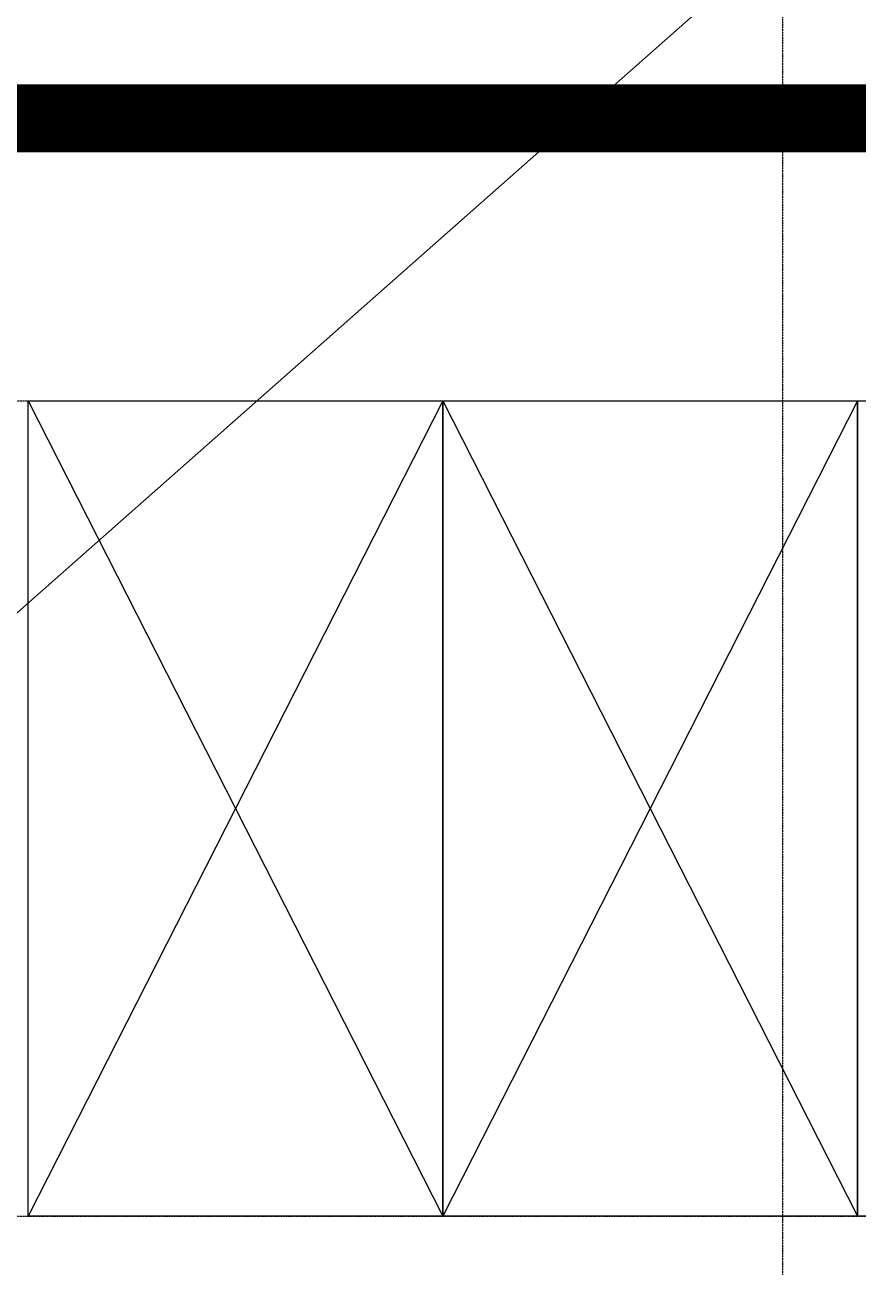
# Model space of a CAD drawing. Extents: x 225000 to 2157367, y 208400 to 840900.
# Drawn here: x 507411 to 508637, y 417727 to 419556 of the extents above; entities that cross this region are included whole.
import ezdxf

# ---------------------------------------------------------------- set-up
doc = ezdxf.new("R2010")
doc.units = 0
doc.header["$LTSCALE"] = 10
doc.linetypes.add('XFDC20$0$HIDDEN2', pattern=[0.1875, 0.125, -0.0625])
for name, color, linetype in [('XFDC20$0$A-C-2800 (PH2)', 195, 'XFDC20$0$HIDDEN2'), ('XFM2P20L-DC$0$M-PIPE-CHWS5', 144, 'Continuous'), ('XFM2Q20-DC$0$RACK-DC1-600X1200', 6, 'Continuous')]:
    doc.layers.add(name, color=color, linetype=linetype)

# ---------------------------------------------------------------- blocks, each defined once
blk = doc.blocks.new('Data Center Layout_L20')
blk.add_line((511825.59, 222602.31), (498925.59, 211202.31))
blk = doc.blocks.new('XFDC20')
at = {"layer": 'XFDC20$0$A-C-2800 (PH2)', "ltscale": 0.3}
for p, q in [((508525.6, 222602.3), (508525.6, 211277.3)), ((498925.6, 219002.3), (511825.6, 219002.3)), ((498925.6, 217802.3), (511825.6, 217802.3))]:
    blk.add_line(p, q, dxfattribs=at)
blk = doc.blocks.new('XFM2Q20-DC')
at = {"layer": 'XFM2Q20-DC$0$RACK-DC1-600X1200'}
for p, q in [((507415.6, 219002.3), (508025.6, 219002.3)), ((508025.6, 219002.3), (507415.6, 217802.3)), ((507415.6, 219002.3), (508025.6, 217802.3)), ((508025.6, 219002.3), (508025.6, 217802.3)), ((508025.6, 219002.3), (508635.6, 219002.3)), ((508025.6, 219002.3), (508635.6, 217802.3)), ((508635.6, 219002.3), (508025.6, 217802.3)), ((508635.6, 219002.3), (508635.6, 217802.3)), ((508635.6, 219002.3), (509245.6, 219002.3)), ((508025.6, 217802.3), (508025.6, 218402.3)), ((508635.6, 217802.3), (508635.6, 218402.3))]:
    blk.add_line(p, q, dxfattribs=at)
for points in [[(508025.6, 217802.3), (507415.6, 217802.3), (507415.6, 219002.3), (508025.6, 219002.3)], [(508635.6, 217802.3), (508025.6, 217802.3), (508025.6, 219002.3), (508635.6, 219002.3)], [(509245.6, 217802.3), (508635.6, 217802.3), (508635.6, 219002.3), (509245.6, 219002.3)]]:
    blk.add_lwpolyline(points, close=True, dxfattribs=at)
blk = doc.blocks.new('XFM2P20L-DC')
at = {"layer": 'XFM2P20L-DC$0$M-PIPE-CHWS5', "const_width": 100, "elevation": 0}
blk.add_lwpolyline([(500112.8, 219418.4), (509791.9, 219418.4)], dxfattribs=at)

msp = doc.modelspace()

# ---------------------------------------------------------------- block references
for name in ['XFM2P20L-DC', 'Data Center Layout_L20', 'XFDC20', 'XFM2Q20-DC']:
    msp.add_blockref(name, (0, 200000))

doc.saveas('drawing.dxf')
